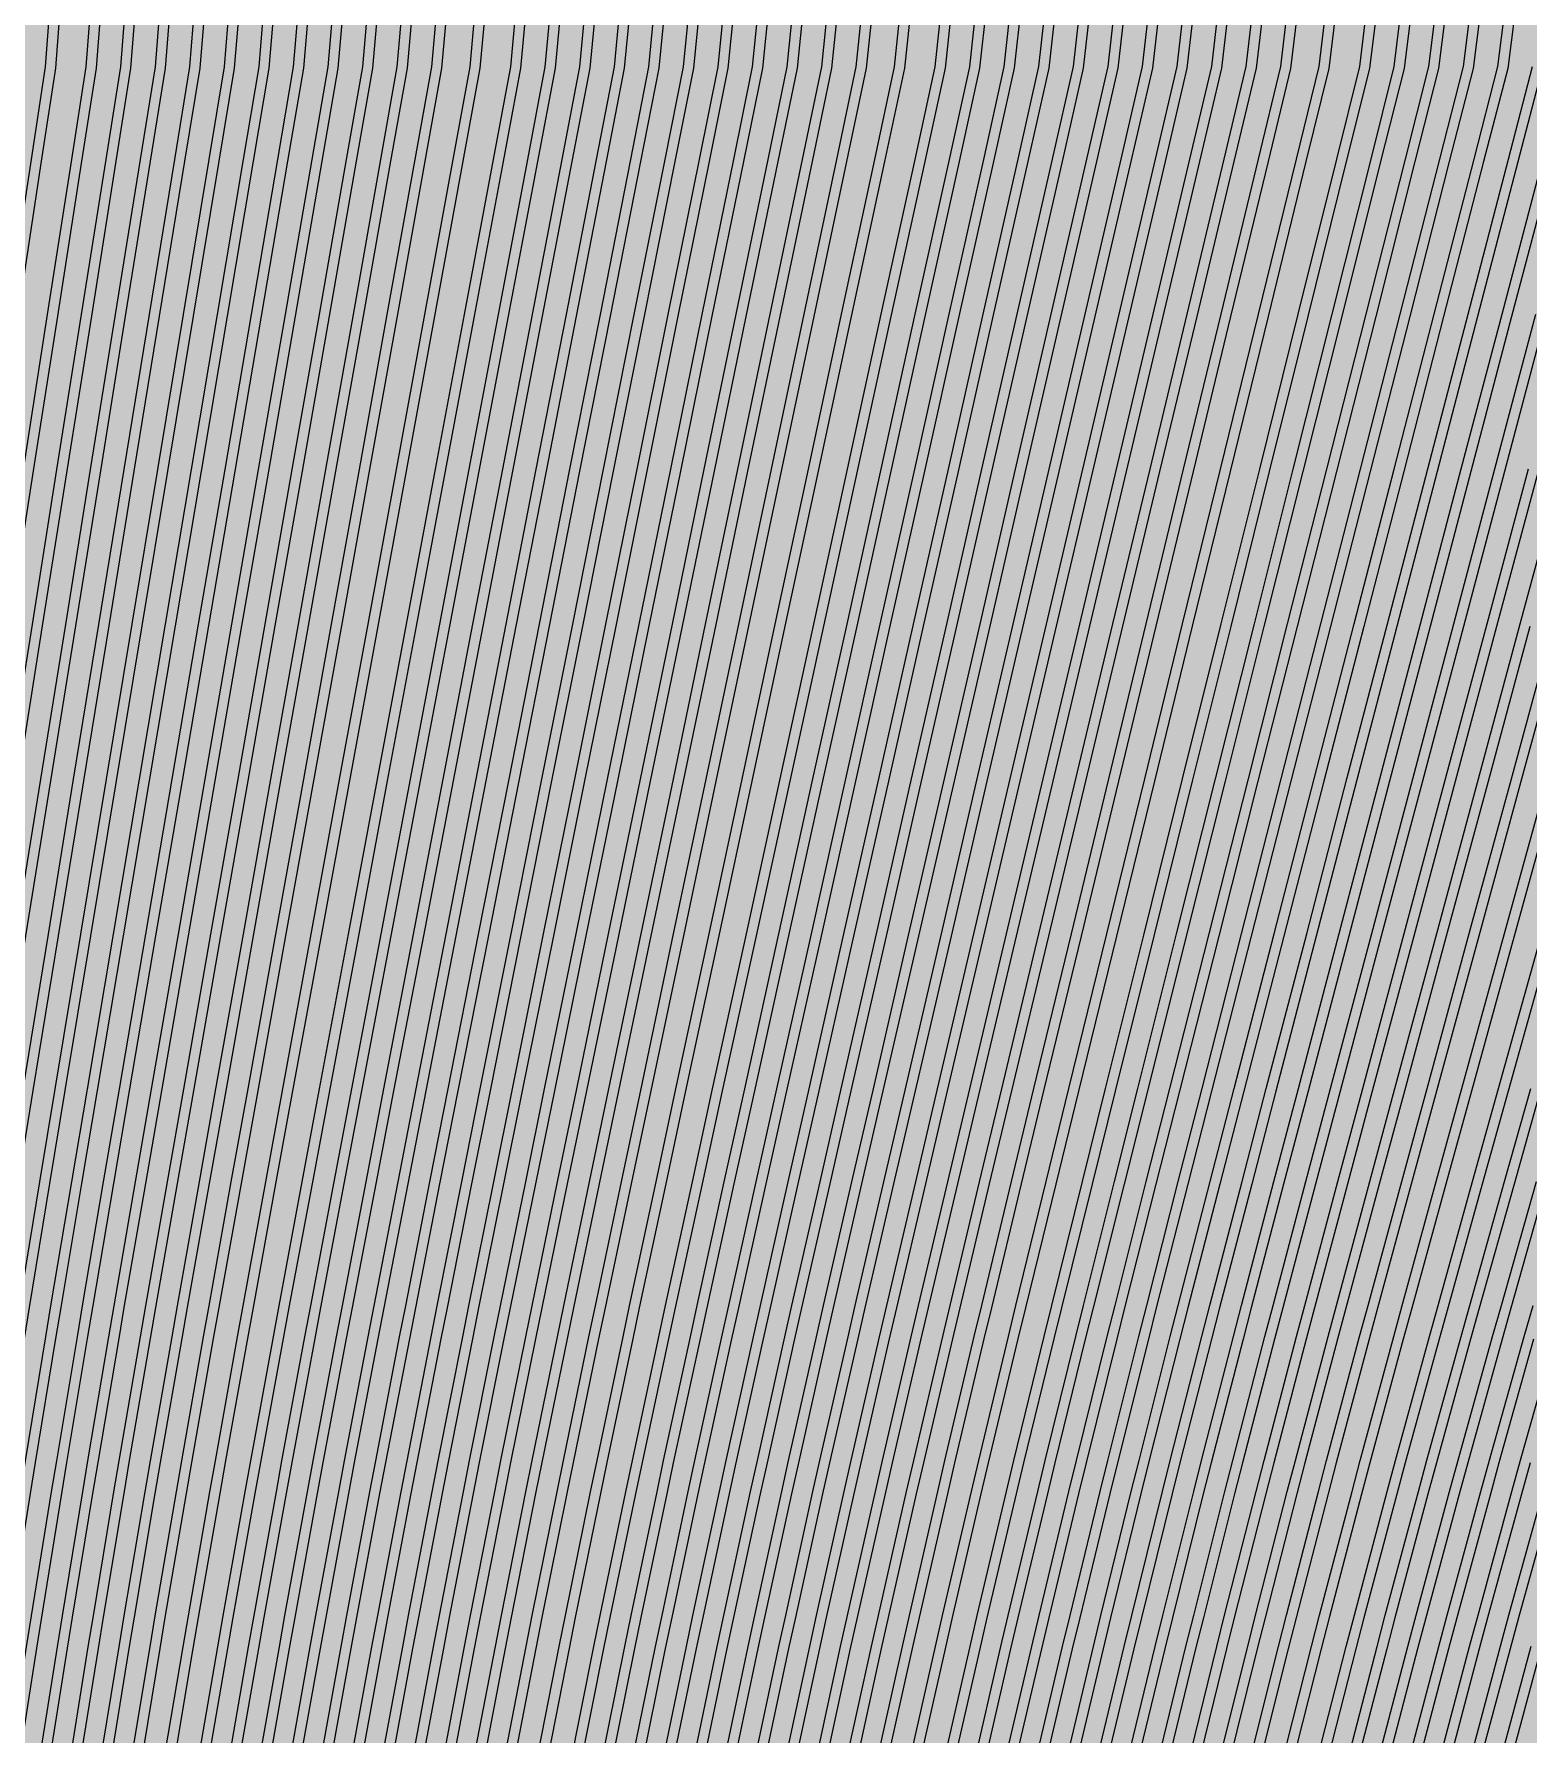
# Model space of a CAD drawing. Header units: metres. Extents: x -7220 to 10980, y -29667 to 1833.
# Drawn here: x 2301 to 2602.4, y -16540.7 to -16197.9 of the extents above; entities that cross this region are included whole.
import ezdxf

# ---------------------------------------------------------------- set-up
doc = ezdxf.new("R2010")
doc.units = ezdxf.units.M
doc.layers.add('Metal1', color=4, linetype='CONTINUOUS')
doc.layers.add('Polyimide', color=7, linetype='CONTINUOUS')

msp = doc.modelspace()

# ---------------------------------------------------------------- hatches: boundary and pattern name
at = {"layer": 'Polyimide'}
msp.add_hatch(color=7, dxfattribs=at).paths.add_polyline_path([(4099.45, -13861.55), (4142.64, -14152.77), (4214.18, -14438.35), (4313.36, -14715.55), (4439.24, -14981.69), (4590.59, -15234.21), (4765.97, -15470.68), (4963.68, -15688.82), (5181.82, -15886.53), (5418.29, -16061.91), (5670.81, -16213.26), (5936.95, -16339.14), (6214.15, -16438.32), (6499.73, -16509.85), (6790.95, -16553.05), (7085, -16567.5), (9980.38, -16567.5), (10058.79, -16571.35), (10136.45, -16582.87), (10212.6, -16601.95), (10286.52, -16628.4), (10357.49, -16661.96), (10424.83, -16702.32), (10487.89, -16749.09), (10546.06, -16801.81), (10598.78, -16859.98), (10645.55, -16923.04), (10685.91, -16990.38), (10719.48, -17061.35), (10745.93, -17135.27), (10765, -17211.43), (10776.52, -17289.08), (10780.38, -17367.5), (10780.38, -21957.3), (10741.61, -22012.91), (10705.97, -22070.59), (10673.58, -22130.14), (10644.53, -22191.39), (10618.92, -22254.16), (10596.82, -22318.25), (10578.3, -22383.46), (10563.41, -22449.6), (10552.21, -22516.46), (10544.72, -22583.84), (10540.97, -22651.53), (10540.97, -22719.32), (10544.72, -22787.01), (10552.21, -22854.38), (10563.41, -22921.24), (10578.3, -22987.38), (10596.82, -23052.6), (10618.92, -23116.68), (10644.53, -23179.45), (10673.58, -23240.71), (10705.97, -23300.26), (10741.61, -23357.93), (10780.38, -23413.54), (10780.38, -28667.5), (10776.52, -28745.91), (10765, -28823.57), (10745.93, -28899.73), (10719.48, -28973.65), (10685.91, -29044.62), (10645.55, -29111.96), (10598.78, -29175.01), (10546.06, -29233.19), (10487.89, -29285.91), (10424.83, -29332.68), (10357.49, -29373.04), (10286.52, -29406.6), (10212.6, -29433.05), (10136.45, -29452.13), (10058.79, -29463.65), (9980.38, -29467.5), (-6219.63, -29467.5), (-6298.04, -29463.65), (-6375.7, -29452.13), (-6451.85, -29433.05), (-6525.77, -29406.6), (-6596.74, -29373.04), (-6664.08, -29332.68), (-6727.14, -29285.91), (-6785.31, -29233.19), (-6838.03, -29175.01), (-6884.8, -29111.96), (-6925.16, -29044.62), (-6958.73, -28973.65), (-6985.18, -28899.73), (-7004.25, -28823.57), (-7015.77, -28745.91), (-7019.63, -28667.5), (-7019.63, -23426.32), (-6979.36, -23370.07), (-6942.33, -23311.63), (-6908.66, -23251.2), (-6878.45, -23188.96), (-6851.81, -23125.12), (-6828.81, -23059.88), (-6809.53, -22993.44), (-6794.04, -22926.02), (-6782.37, -22857.83), (-6774.57, -22789.09), (-6770.67, -22720.02), (-6770.67, -22650.84), (-6774.57, -22581.77), (-6782.37, -22513.03), (-6794.04, -22444.84), (-6809.53, -22377.42), (-6828.81, -22310.98), (-6851.81, -22245.74), (-6878.45, -22181.89), (-6908.66, -22119.66), (-6942.33, -22059.22), (-6979.36, -22000.79), (-7019.63, -21944.54), (-7019.63, -17367.5), (-7015.77, -17289.08), (-7004.25, -17211.43), (-6985.18, -17135.27), (-6958.73, -17061.35), (-6925.16, -16990.38), (-6884.8, -16923.04), (-6838.03, -16859.98), (-6785.31, -16801.81), (-6727.14, -16749.09), (-6664.08, -16702.32), (-6596.74, -16661.96), (-6525.77, -16628.4), (-6451.85, -16601.95), (-6375.7, -16582.87), (-6298.04, -16571.35), (-6219.63, -16567.5), (-3314, -16567.5), (-3019.95, -16553.05), (-2728.73, -16509.85), (-2443.15, -16438.32), (-2165.95, -16339.14), (-1899.81, -16213.26), (-1647.29, -16061.91), (-1410.82, -15886.53), (-1192.68, -15688.82), (-994.97, -15470.68), (-819.59, -15234.21), (-668.24, -14981.69), (-542.36, -14715.55), (-443.18, -14438.35), (-371.64, -14152.77), (-328.45, -13861.55), (-314, -13567.5), (-314, -13373.48), (-317.45, -13328.11), (-327.72, -13283.78), (-344.58, -13241.52), (-367.63, -13202.3), (-396.35, -13167.01), (-430.08, -13136.47), (-468.03, -13111.38), (-509.35, -13092.32), (-509.35, -13092.32), (-578.18, -13061.27), (-642.2, -13021.24), (-700.26, -12972.96), (-751.3, -12917.31), (-794.39, -12855.3), (-828.74, -12788.06), (-853.73, -12716.8), (-868.91, -12642.84), (-874, -12567.5), (-868.91, -12492.16), (-853.73, -12418.19), (-828.74, -12346.94), (-794.39, -12279.7), (-751.3, -12217.69), (-700.26, -12162.04), (-642.2, -12113.76), (-578.18, -12073.73), (-509.35, -12042.68), (-509.35, -12042.68), (-468.03, -12023.62), (-430.08, -11998.53), (-396.35, -11967.99), (-367.63, -11932.7), (-344.58, -11893.47), (-327.72, -11851.21), (-317.45, -11806.89), (-314, -11761.52), (-314, -11074.31), (-317.45, -11028.94), (-327.72, -10984.62), (-344.58, -10942.36), (-367.63, -10903.13), (-396.35, -10867.84), (-430.08, -10837.3), (-468.03, -10812.21), (-509.35, -10793.16), (-509.35, -10793.16), (-578.18, -10762.1), (-642.2, -10722.07), (-700.26, -10673.8), (-751.3, -10618.15), (-794.39, -10556.13), (-828.74, -10488.89), (-853.73, -10417.64), (-868.91, -10343.67), (-874, -10268.33), (-868.91, -10192.99), (-853.73, -10119.03), (-828.74, -10047.77), (-794.39, -9980.53), (-751.3, -9918.52), (-700.26, -9862.87), (-642.2, -9814.59), (-578.18, -9774.56), (-509.35, -9743.51), (-509.35, -9743.51), (-468.03, -9724.45), (-430.08, -9699.36), (-396.35, -9668.82), (-367.63, -9633.53), (-344.58, -9594.31), (-327.72, -9552.05), (-317.45, -9507.72), (-314, -9462.35), (-314, -8775.14), (-317.45, -8729.78), (-327.72, -8685.45), (-344.58, -8643.19), (-367.63, -8603.96), (-396.35, -8568.68), (-430.08, -8538.14), (-468.03, -8513.05), (-509.35, -8493.99), (-509.35, -8493.99), (-578.18, -8462.94), (-642.2, -8422.91), (-700.26, -8374.63), (-751.3, -8318.98), (-794.39, -8256.97), (-828.74, -8189.73), (-853.73, -8118.47), (-868.91, -8044.5), (-874, -7969.17), (-868.91, -7893.83), (-853.73, -7819.86), (-828.74, -7748.61), (-794.39, -7681.36), (-751.3, -7619.35), (-700.26, -7563.7), (-642.2, -7515.42), (-578.18, -7475.4), (-509.35, -7444.34), (-509.35, -7444.34), (-468.03, -7425.28), (-430.08, -7400.2), (-396.35, -7369.66), (-367.63, -7334.37), (-344.58, -7295.14), (-327.72, -7252.88), (-317.45, -7208.56), (-314, -7163.19), (-314, -6475.98), (-317.45, -6430.61), (-327.72, -6386.29), (-344.58, -6344.02), (-367.63, -6304.8), (-396.35, -6269.51), (-430.08, -6238.97), (-468.03, -6213.88), (-509.35, -6194.82), (-509.35, -6194.82), (-578.18, -6163.77), (-642.2, -6123.74), (-700.26, -6075.46), (-751.3, -6019.81), (-794.39, -5957.8), (-828.74, -5890.56), (-853.73, -5819.31), (-868.91, -5745.34), (-874, -5670), (-868.91, -5594.66), (-853.73, -5520.69), (-828.74, -5449.44), (-794.39, -5382.2), (-751.3, -5320.19), (-700.26, -5264.54), (-642.2, -5216.26), (-578.18, -5176.23), (-509.35, -5145.18), (-509.35, -5145.18), (-468.03, -5126.12), (-430.08, -5101.03), (-396.35, -5070.49), (-367.63, -5035.2), (-344.58, -4995.98), (-327.72, -4953.71), (-317.45, -4909.39), (-314, -4864.02), (-314, 380), (-314, 1532.5), (-269, 1532.5), (-268.78, 1525.63), (-268.1, 1518.79), (-266.98, 1512.02), (-265.42, 1505.32), (-263.43, 1498.75), (-261.01, 1492.32), (-258.17, 1486.06), (-254.93, 1480), (-251.3, 1474.17), (-247.3, 1468.58), (-242.94, 1463.27), (-238.25, 1458.25), (-233.23, 1453.56), (-227.92, 1449.2), (-222.33, 1445.2), (-216.5, 1441.57), (-210.44, 1438.33), (-204.18, 1435.49), (-197.75, 1433.07), (-191.18, 1431.08), (-184.48, 1429.52), (-177.71, 1428.4), (-170.87, 1427.72), (-164, 1427.5), (-157.13, 1427.72), (-150.29, 1428.4), (-143.52, 1429.52), (-136.82, 1431.08), (-130.25, 1433.07), (-123.82, 1435.49), (-117.56, 1438.33), (-111.5, 1441.57), (-105.67, 1445.2), (-100.08, 1449.2), (-94.77, 1453.56), (-89.75, 1458.25), (-85.06, 1463.27), (-80.7, 1468.58), (-76.7, 1474.17), (-73.07, 1480), (-69.83, 1486.06), (-66.99, 1492.32), (-64.57, 1498.75), (-62.58, 1505.32), (-61.02, 1512.02), (-59.9, 1518.79), (-59.22, 1525.63), (-59, 1532.5), (1786, 1532.5), (3835, 1532.5), (3835.21, 1539.04), (3835.86, 1545.55), (3836.92, 1552.01), (3838.41, 1558.38), (3840.31, 1564.64), (3842.61, 1570.77), (3845.31, 1576.73), (3848.4, 1582.5), (3851.85, 1588.06), (3855.66, 1593.38), (3859.82, 1598.43), (3864.29, 1603.21), (3869.07, 1607.68), (3874.12, 1611.84), (3879.44, 1615.65), (3885, 1619.1), (3890.77, 1622.19), (3896.73, 1624.89), (3902.86, 1627.19), (3909.12, 1629.09), (3915.49, 1630.58), (3921.95, 1631.64), (3928.46, 1632.29), (3935, 1632.5), (3941.54, 1632.29), (3948.05, 1631.64), (3954.51, 1630.58), (3960.88, 1629.09), (3967.14, 1627.19), (3973.27, 1624.89), (3979.23, 1622.19), (3985, 1619.1), (3990.56, 1615.65), (3995.88, 1611.84), (4000.93, 1607.68), (4005.71, 1603.21), (4010.18, 1598.43), (4014.34, 1593.38), (4018.15, 1588.06), (4021.6, 1582.5), (4024.69, 1576.73), (4027.39, 1570.77), (4029.69, 1564.64), (4031.59, 1558.38), (4033.08, 1552.01), (4034.14, 1545.55), (4034.79, 1539.04), (4035, 1532.5), (4085, 1532.5), (4085, 380), (4085, 330), (4085, -4864.02), (4088.45, -4909.39), (4098.72, -4953.71), (4115.58, -4995.98), (4138.63, -5035.2), (4167.35, -5070.49), (4201.08, -5101.03), (4239.03, -5126.12), (4280.35, -5145.18), (4280.35, -5145.18), (4349.18, -5176.23), (4413.2, -5216.26), (4471.26, -5264.54), (4522.3, -5320.19), (4565.39, -5382.2), (4599.74, -5449.44), (4624.73, -5520.69), (4639.91, -5594.66), (4645, -5670), (4639.91, -5745.34), (4624.73, -5819.31), (4599.74, -5890.56), (4565.39, -5957.8), (4522.3, -6019.81), (4471.26, -6075.46), (4413.2, -6123.74), (4349.18, -6163.77), (4280.35, -6194.82), (4239.03, -6213.88), (4201.08, -6238.97), (4167.35, -6269.51), (4138.63, -6304.8), (4115.58, -6344.02), (4098.72, -6386.29), (4088.45, -6430.61), (4085, -6475.98), (4085, -13567.5), (4099.45, -13861.55)])

# ---------------------------------------------------------------- linework, layer by layer
at = {"layer": 'Metal1'}
for points in [[(2251.73, -16548.13), (2255.23, -16523.14), (2256.12, -16516.89), (2259.73, -16491.9), (2260.65, -16485.64), (2264.37, -16460.65), (2265.32, -16454.4), (2269.11, -16429.41), (2271.96, -16410.66), (2276.72, -16379.42), (2281.48, -16348.18), (2286.23, -16316.94), (2290.99, -16285.7), (2295.75, -16254.45), (2300.5, -16223.21), (2303.35, -16204.51), (2305.23, -16179.44), (2304.5, -15692.12)], [(2308, -15692.12), (2307.27, -16179.52), (2305.34, -16204.73), (2302.48, -16223.51), (2297.73, -16254.76), (2292.97, -16286), (2288.21, -16317.24), (2283.46, -16348.48), (2278.7, -16379.72), (2273.94, -16410.96), (2271.09, -16429.71), (2267.3, -16454.7), (2266.35, -16460.95), (2262.63, -16485.93), (2261.71, -16492.19), (2258.1, -16517.17), (2257.21, -16523.42), (2253.71, -16548.41)], [(2258.63, -16548.13), (2262.21, -16523.14), (2263.12, -16516.88), (2266.83, -16491.9), (2267.77, -16485.64), (2271.59, -16460.65), (2272.56, -16454.39), (2276.45, -16429.4), (2279.37, -16410.66), (2284.25, -16379.41), (2289.13, -16348.17), (2294, -16316.93), (2298.88, -16285.69), (2303.76, -16254.45), (2308.63, -16223.21), (2311.56, -16204.5), (2313.48, -16179.44), (2312.75, -15692.12)], [(2316.25, -15692.12), (2315.52, -16179.51), (2313.54, -16204.74), (2310.61, -16223.52), (2305.73, -16254.76), (2300.86, -16286), (2295.98, -16317.24), (2291.1, -16348.48), (2286.23, -16379.72), (2281.35, -16410.96), (2278.42, -16429.71), (2274.53, -16454.7), (2273.56, -16460.96), (2269.75, -16485.94), (2268.8, -16492.19), (2265.1, -16517.17), (2264.19, -16523.43), (2260.61, -16548.41)], [(2264.79, -16548.13), (2268.43, -16523.14), (2269.36, -16516.88), (2273.12, -16491.89), (2274.07, -16485.64), (2277.95, -16460.65), (2278.94, -16454.39), (2282.88, -16429.4), (2285.85, -16410.65), (2290.81, -16379.41), (2295.76, -16348.17), (2300.71, -16316.93), (2305.66, -16285.69), (2310.61, -16254.45), (2315.56, -16223.21), (2318.53, -16204.5), (2320.48, -16179.43), (2319.75, -15692.12)], [(2323.25, -15692.12), (2322.52, -16179.51), (2320.51, -16204.74), (2317.54, -16223.52), (2312.59, -16254.76), (2307.63, -16286), (2302.68, -16317.24), (2297.73, -16348.48), (2292.78, -16379.72), (2287.83, -16410.97), (2284.86, -16429.71), (2280.91, -16454.7), (2279.93, -16460.96), (2276.05, -16485.94), (2275.09, -16492.19), (2271.34, -16517.18), (2270.41, -16523.43), (2266.77, -16548.41)], [(2270.96, -16548.12), (2274.65, -16523.14), (2275.59, -16516.88), (2279.41, -16491.89), (2280.38, -16485.63), (2284.31, -16460.65), (2285.31, -16454.39), (2289.32, -16429.4), (2292.34, -16410.65), (2297.36, -16379.41), (2302.39, -16348.17), (2307.41, -16316.93), (2312.44, -16285.69), (2317.46, -16254.45), (2322.49, -16223.2), (2325.5, -16204.5), (2327.48, -16179.43), (2326.75, -15692.12)], [(2330.25, -15692.12), (2329.52, -16179.51), (2327.48, -16204.74), (2324.46, -16223.52), (2319.44, -16254.76), (2314.41, -16286), (2309.39, -16317.25), (2304.36, -16348.49), (2299.34, -16379.73), (2294.31, -16410.97), (2291.3, -16429.71), (2287.29, -16454.7), (2286.29, -16460.96), (2282.35, -16485.94), (2281.38, -16492.2), (2277.57, -16517.18), (2276.63, -16523.43), (2272.94, -16548.41)], [(2277.13, -16548.12), (2280.87, -16523.14), (2281.83, -16516.88), (2285.7, -16491.89), (2286.68, -16485.63), (2290.68, -16460.65), (2291.69, -16454.39), (2295.76, -16429.4), (2298.82, -16410.65), (2303.92, -16379.41), (2309.02, -16348.17), (2314.12, -16316.93), (2319.21, -16285.68), (2324.31, -16254.44), (2329.41, -16223.2), (2332.47, -16204.5), (2334.48, -16179.42), (2333.75, -15692.12)], [(2337.25, -15692.12), (2336.52, -16179.5), (2334.45, -16204.74), (2331.39, -16223.52), (2326.29, -16254.77), (2321.19, -16286.01), (2316.09, -16317.25), (2310.99, -16348.49), (2305.89, -16379.73), (2300.79, -16410.97), (2297.73, -16429.72), (2293.67, -16454.71), (2292.65, -16460.96), (2288.66, -16485.94), (2287.67, -16492.2), (2283.8, -16517.18), (2282.85, -16523.44), (2279.11, -16548.42)], [(2283.29, -16548.12), (2287.09, -16523.13), (2288.06, -16516.87), (2291.99, -16491.89), (2292.99, -16485.63), (2297.04, -16460.64), (2298.07, -16454.38), (2302.19, -16429.39), (2305.3, -16410.65), (2310.47, -16379.4), (2315.65, -16348.16), (2320.82, -16316.92), (2325.99, -16285.68), (2331.17, -16254.44), (2336.34, -16223.2), (2339.44, -16204.5), (2341.48, -16179.41), (2340.75, -15692.12)], [(2344.25, -15692.12), (2343.52, -16179.5), (2341.42, -16204.74), (2338.31, -16223.53), (2333.14, -16254.77), (2327.97, -16286.01), (2322.79, -16317.25), (2317.62, -16348.49), (2312.45, -16379.73), (2307.27, -16410.97), (2304.17, -16429.72), (2300.04, -16454.71), (2299.01, -16460.97), (2294.96, -16485.95), (2293.96, -16492.2), (2290.04, -16517.18), (2289.07, -16523.44), (2285.27, -16548.42)], [(2289.46, -16548.12), (2293.32, -16523.13), (2294.3, -16516.87), (2298.28, -16491.89), (2299.29, -16485.63), (2303.4, -16460.64), (2304.45, -16454.38), (2308.63, -16429.39), (2311.78, -16410.64), (2317.03, -16379.4), (2322.28, -16348.16), (2327.52, -16316.92), (2332.77, -16285.68), (2338.02, -16254.44), (2343.27, -16223.2), (2346.41, -16204.49), (2348.48, -16179.41), (2347.75, -15692.12)], [(2351.25, -15692.12), (2350.52, -16179.49), (2348.39, -16204.74), (2345.24, -16223.53), (2339.99, -16254.77), (2334.74, -16286.01), (2329.5, -16317.25), (2324.25, -16348.49), (2319, -16379.73), (2313.75, -16410.97), (2310.6, -16429.72), (2306.42, -16454.71), (2305.38, -16460.97), (2301.27, -16485.95), (2300.26, -16492.2), (2296.27, -16517.18), (2295.29, -16523.44), (2291.44, -16548.42)], [(2295.63, -16548.12), (2299.54, -16523.13), (2300.53, -16516.87), (2304.57, -16491.89), (2305.6, -16485.62), (2309.77, -16460.64), (2310.83, -16454.38), (2315.07, -16429.39), (2318.26, -16410.64), (2323.58, -16379.4), (2328.91, -16348.16), (2334.23, -16316.92), (2339.55, -16285.68), (2344.87, -16254.44), (2350.19, -16223.2), (2353.38, -16204.49), (2355.48, -16179.4), (2354.75, -15692.12)], [(2358.25, -15692.12), (2357.52, -16179.49), (2355.36, -16204.75), (2352.16, -16223.53), (2346.84, -16254.77), (2341.52, -16286.01), (2336.2, -16317.25), (2330.88, -16348.5), (2325.56, -16379.74), (2320.23, -16410.98), (2317.04, -16429.72), (2312.8, -16454.71), (2311.74, -16460.97), (2307.57, -16485.95), (2306.55, -16492.21), (2302.51, -16517.19), (2301.51, -16523.44), (2297.6, -16548.42)], [(2301.79, -16548.11), (2305.76, -16523.13), (2306.77, -16516.87), (2310.86, -16491.88), (2311.91, -16485.62), (2316.13, -16460.64), (2317.2, -16454.38), (2321.51, -16429.39), (2324.74, -16410.64), (2330.14, -16379.4), (2335.54, -16348.16), (2340.93, -16316.92), (2346.33, -16285.68), (2351.72, -16254.43), (2357.12, -16223.19), (2360.35, -16204.49), (2362.48, -16179.4), (2361.75, -15692.12)], [(2365.25, -15692.12), (2364.52, -16179.49), (2362.33, -16204.75), (2359.09, -16223.53), (2353.69, -16254.77), (2348.3, -16286.02), (2342.9, -16317.26), (2337.51, -16348.5), (2332.11, -16379.74), (2326.71, -16410.98), (2323.48, -16429.73), (2319.17, -16454.72), (2318.1, -16460.97), (2313.88, -16485.95), (2312.84, -16492.21), (2308.74, -16517.19), (2307.73, -16523.44), (2303.77, -16548.42)], [(2307.96, -16548.11), (2311.98, -16523.13), (2313, -16516.87), (2317.15, -16491.88), (2318.21, -16485.62), (2322.49, -16460.64), (2323.58, -16454.37), (2327.94, -16429.38), (2331.23, -16410.64), (2336.7, -16379.4), (2342.17, -16348.15), (2347.64, -16316.91), (2353.11, -16285.67), (2358.58, -16254.43), (2364.05, -16223.19), (2367.32, -16204.49), (2369.48, -16179.39), (2368.75, -15692.12)], [(2372.25, -15692.12), (2371.52, -16179.48), (2369.3, -16204.75), (2366.02, -16223.54), (2360.55, -16254.78), (2355.08, -16286.02), (2349.61, -16317.26), (2344.14, -16348.5), (2338.67, -16379.74), (2333.2, -16410.98), (2329.91, -16429.73), (2325.55, -16454.72), (2324.46, -16460.98), (2320.18, -16485.96), (2319.13, -16492.21), (2314.97, -16517.19), (2313.95, -16523.45), (2309.93, -16548.43)], [(2314.13, -16548.11), (2318.2, -16523.13), (2319.24, -16516.86), (2323.44, -16491.88), (2324.52, -16485.62), (2328.86, -16460.63), (2329.96, -16454.37), (2334.38, -16429.38), (2337.71, -16410.63), (2343.25, -16379.39), (2348.8, -16348.15), (2354.34, -16316.91), (2359.88, -16285.67), (2365.43, -16254.43), (2370.97, -16223.19), (2374.29, -16204.49), (2376.48, -16179.39), (2375.75, -15692.12)], [(2379.25, -15692.12), (2378.52, -16179.48), (2376.27, -16204.75), (2372.94, -16223.54), (2367.4, -16254.78), (2361.85, -16286.02), (2356.31, -16317.26), (2350.76, -16348.5), (2345.22, -16379.74), (2339.68, -16410.98), (2336.35, -16429.73), (2331.93, -16454.72), (2330.83, -16460.98), (2326.49, -16485.96), (2325.42, -16492.21), (2321.21, -16517.19), (2320.17, -16523.45), (2316.1, -16548.43)], [(2320.29, -16548.11), (2324.42, -16523.12), (2325.47, -16516.86), (2329.74, -16491.88), (2330.82, -16485.62), (2335.22, -16460.63), (2336.34, -16454.37), (2340.82, -16429.38), (2344.19, -16410.63), (2349.81, -16379.39), (2355.43, -16348.15), (2361.04, -16316.91), (2366.66, -16285.67), (2372.28, -16254.43), (2377.9, -16223.19), (2381.26, -16204.49), (2383.48, -16179.38), (2382.75, -15692.12)], [(2386.25, -15692.12), (2385.52, -16179.47), (2383.24, -16204.75), (2379.87, -16223.54), (2374.25, -16254.78), (2368.63, -16286.02), (2363.01, -16317.26), (2357.39, -16348.5), (2351.78, -16379.75), (2346.16, -16410.99), (2342.79, -16429.73), (2338.31, -16454.72), (2337.19, -16460.98), (2332.79, -16485.96), (2331.71, -16492.22), (2327.44, -16517.2), (2326.39, -16523.45), (2322.27, -16548.43)], [(2326.9, -16548.1), (2331.1, -16523.12), (2332.17, -16516.86), (2336.51, -16491.87), (2337.62, -16485.61), (2342.09, -16460.63), (2343.23, -16454.37), (2347.79, -16429.38), (2351.23, -16410.63), (2356.95, -16379.39), (2362.67, -16348.15), (2368.39, -16316.91), (2374.11, -16285.67), (2379.83, -16254.42), (2385.55, -16223.18), (2388.97, -16204.48), (2391.23, -16179.37), (2390.5, -15692.12)], [(2394, -15692.12), (2393.27, -16179.46), (2390.95, -16204.75), (2387.51, -16223.54), (2381.79, -16254.78), (2376.07, -16286.03), (2370.35, -16317.27), (2364.63, -16348.51), (2358.91, -16379.75), (2353.19, -16410.99), (2349.76, -16429.74), (2345.2, -16454.73), (2344.06, -16460.98), (2339.59, -16485.96), (2338.48, -16492.22), (2334.14, -16517.2), (2333.07, -16523.46), (2328.87, -16548.43)], [(2333.79, -16548.1), (2338.08, -16523.12), (2339.18, -16516.86), (2343.61, -16491.87), (2344.74, -16485.61), (2349.31, -16460.63), (2350.47, -16454.36), (2355.13, -16429.37), (2358.63, -16410.63), (2364.47, -16379.38), (2370.31, -16348.14), (2376.16, -16316.9), (2382, -16285.66), (2387.84, -16254.42), (2393.68, -16223.18), (2397.17, -16204.48), (2399.48, -16179.36), (2398.75, -15692.12)], [(2402.25, -15692.12), (2401.52, -16179.46), (2399.16, -16204.76), (2395.64, -16223.55), (2389.8, -16254.79), (2383.96, -16286.03), (2378.12, -16317.27), (2372.28, -16348.51), (2366.44, -16379.75), (2360.6, -16410.99), (2357.1, -16429.74), (2352.44, -16454.73), (2351.28, -16460.99), (2346.7, -16485.97), (2345.58, -16492.22), (2341.15, -16517.2), (2340.05, -16523.46), (2335.76, -16548.44)], [(2339.96, -16548.1), (2344.3, -16523.12), (2345.41, -16516.85), (2349.9, -16491.87), (2351.04, -16485.61), (2355.67, -16460.62), (2356.85, -16454.36), (2361.57, -16429.37), (2365.12, -16410.62), (2371.03, -16379.38), (2376.94, -16348.14), (2382.86, -16316.9), (2388.77, -16285.66), (2394.69, -16254.42), (2400.6, -16223.18), (2404.14, -16204.48), (2406.48, -16179.36), (2405.75, -15692.12)], [(2409.25, -15692.12), (2408.52, -16179.45), (2406.13, -16204.76), (2402.57, -16223.55), (2396.65, -16254.79), (2390.74, -16286.03), (2384.82, -16317.27), (2378.91, -16348.51), (2373, -16379.75), (2367.08, -16411), (2363.53, -16429.74), (2358.82, -16454.73), (2357.64, -16460.99), (2353.01, -16485.97), (2351.87, -16492.23), (2347.38, -16517.2), (2346.27, -16523.46), (2341.93, -16548.44)], [(2346.12, -16548.1), (2350.52, -16523.11), (2351.64, -16516.85), (2356.19, -16491.87), (2357.35, -16485.6), (2362.04, -16460.62), (2363.23, -16454.36), (2368, -16429.37), (2371.6, -16410.62), (2377.59, -16379.38), (2383.57, -16348.14), (2389.56, -16316.9), (2395.55, -16285.66), (2401.54, -16254.42), (2407.53, -16223.18), (2411.11, -16204.48), (2413.48, -16179.35), (2412.75, -15692.12)], [(2416.25, -15692.12), (2415.52, -16179.45), (2413.1, -16204.76), (2409.49, -16223.55), (2403.5, -16254.79), (2397.52, -16286.03), (2391.53, -16317.27), (2385.54, -16348.52), (2379.55, -16379.76), (2373.56, -16411), (2369.97, -16429.74), (2365.19, -16454.73), (2364, -16460.99), (2359.31, -16485.97), (2358.16, -16492.23), (2353.61, -16517.21), (2352.49, -16523.46), (2348.09, -16548.44)], [(2352.29, -16548.1), (2356.74, -16523.11), (2357.88, -16516.85), (2362.48, -16491.87), (2363.65, -16485.6), (2368.4, -16460.62), (2369.61, -16454.36), (2374.44, -16429.37), (2378.08, -16410.62), (2384.14, -16379.38), (2390.2, -16348.14), (2396.27, -16316.9), (2402.33, -16285.66), (2408.39, -16254.41), (2414.46, -16223.17), (2418.08, -16204.48), (2420.48, -16179.34), (2419.75, -15692.12)], [(2423.25, -15692.12), (2422.52, -16179.44), (2420.07, -16204.76), (2416.42, -16223.55), (2410.36, -16254.8), (2404.29, -16286.04), (2398.23, -16317.28), (2392.17, -16348.52), (2386.11, -16379.76), (2380.04, -16411), (2376.4, -16429.75), (2371.57, -16454.74), (2370.36, -16461), (2365.62, -16485.97), (2364.45, -16492.23), (2359.85, -16517.21), (2358.71, -16523.47), (2354.26, -16548.44)], [(2358.46, -16548.09), (2362.97, -16523.11), (2364.11, -16516.85), (2368.77, -16491.86), (2369.96, -16485.6), (2374.76, -16460.62), (2375.99, -16454.35), (2380.88, -16429.36), (2384.56, -16410.62), (2390.7, -16379.38), (2396.83, -16348.13), (2402.97, -16316.89), (2409.11, -16285.65), (2415.25, -16254.41), (2421.38, -16223.17), (2425.05, -16204.47), (2427.48, -16179.34), (2426.75, -15692.12)], [(2430.25, -15692.12), (2429.52, -16179.44), (2427.04, -16204.76), (2423.34, -16223.56), (2417.21, -16254.8), (2411.07, -16286.04), (2404.93, -16317.28), (2398.8, -16348.52), (2392.66, -16379.76), (2386.52, -16411), (2382.84, -16429.75), (2377.95, -16454.74), (2376.73, -16461), (2371.92, -16485.97), (2370.74, -16492.23), (2366.08, -16517.21), (2364.93, -16523.47), (2360.43, -16548.45)], [(2364.62, -16548.09), (2369.19, -16523.11), (2370.35, -16516.84), (2375.06, -16491.86), (2376.26, -16485.6), (2381.13, -16460.62), (2382.36, -16454.35), (2387.32, -16429.36), (2391.04, -16410.61), (2397.25, -16379.37), (2403.46, -16348.13), (2409.68, -16316.89), (2415.89, -16285.65), (2422.1, -16254.41), (2428.31, -16223.17), (2432.03, -16204.47), (2434.48, -16179.33), (2433.75, -15692.12)], [(2437.25, -15692.12), (2436.52, -16179.43), (2434.01, -16204.77), (2430.27, -16223.56), (2424.06, -16254.8), (2417.85, -16286.04), (2411.64, -16317.28), (2405.43, -16348.52), (2399.22, -16379.76), (2393, -16411), (2389.28, -16429.75), (2384.33, -16454.74), (2383.09, -16461), (2378.23, -16485.98), (2377.03, -16492.24), (2372.32, -16517.21), (2371.15, -16523.47), (2366.59, -16548.45)], [(2370.79, -16548.09), (2375.41, -16523.11), (2376.58, -16516.84), (2381.35, -16491.86), (2382.57, -16485.6), (2387.49, -16460.61), (2388.74, -16454.35), (2393.75, -16429.36), (2397.52, -16410.61), (2403.81, -16379.37), (2410.09, -16348.13), (2416.38, -16316.89), (2422.66, -16285.65), (2428.95, -16254.41), (2435.23, -16223.17), (2439, -16204.47), (2441.48, -16179.33), (2440.75, -15692.12)], [(2444.25, -15692.12), (2443.52, -16179.43), (2440.98, -16204.77), (2437.2, -16223.56), (2430.91, -16254.8), (2424.63, -16286.04), (2418.34, -16317.28), (2412.06, -16348.52), (2405.77, -16379.77), (2399.49, -16411.01), (2395.71, -16429.75), (2390.7, -16454.74), (2389.45, -16461), (2384.53, -16485.98), (2383.32, -16492.24), (2378.55, -16517.21), (2377.37, -16523.47), (2372.76, -16548.45)], [(2376.96, -16548.09), (2381.63, -16523.11), (2382.82, -16516.84), (2387.64, -16491.86), (2388.87, -16485.59), (2393.85, -16460.61), (2395.12, -16454.35), (2400.19, -16429.36), (2404.01, -16410.61), (2410.37, -16379.37), (2416.72, -16348.13), (2423.08, -16316.89), (2429.44, -16285.65), (2435.8, -16254.41), (2442.16, -16223.16), (2445.97, -16204.47), (2448.48, -16179.32), (2447.75, -15692.12)], [(2451.25, -15692.12), (2450.52, -16179.42), (2447.95, -16204.77), (2444.12, -16223.56), (2437.76, -16254.8), (2431.4, -16286.05), (2425.04, -16317.29), (2418.68, -16348.53), (2412.32, -16379.77), (2405.97, -16411.01), (2402.15, -16429.76), (2397.08, -16454.75), (2395.81, -16461.01), (2390.84, -16485.98), (2389.61, -16492.24), (2384.78, -16517.22), (2383.59, -16523.48), (2378.92, -16548.45)], [(2383.12, -16548.08), (2387.85, -16523.1), (2389.05, -16516.84), (2393.94, -16491.86), (2395.18, -16485.59), (2400.22, -16460.61), (2401.5, -16454.35), (2406.63, -16429.36), (2410.49, -16410.61), (2416.92, -16379.37), (2423.35, -16348.13), (2429.79, -16316.88), (2436.22, -16285.64), (2442.65, -16254.4), (2449.09, -16223.16), (2452.94, -16204.47), (2455.48, -16179.31), (2454.75, -15692.12)], [(2458.25, -15692.12), (2457.52, -16179.42), (2454.92, -16204.77), (2451.05, -16223.57), (2444.61, -16254.81), (2438.18, -16286.05), (2431.75, -16317.29), (2425.31, -16348.53), (2418.88, -16379.77), (2412.45, -16411.01), (2408.59, -16429.76), (2403.46, -16454.75), (2402.18, -16461.01), (2397.14, -16485.98), (2395.9, -16492.24), (2391.02, -16517.22), (2389.81, -16523.48), (2385.09, -16548.45)], [(2389.29, -16548.08), (2394.07, -16523.1), (2395.29, -16516.84), (2400.23, -16491.86), (2401.49, -16485.59), (2406.58, -16460.61), (2407.88, -16454.34), (2413.06, -16429.35), (2416.97, -16410.61), (2423.48, -16379.36), (2429.98, -16348.12), (2436.49, -16316.88), (2443, -16285.64), (2449.51, -16254.4), (2456.01, -16223.16), (2459.91, -16204.47), (2462.48, -16179.31), (2461.75, -15692.12)], [(2465.25, -15692.12), (2464.52, -16179.41), (2461.89, -16204.77), (2457.97, -16223.57), (2451.46, -16254.81), (2444.96, -16286.05), (2438.45, -16317.29), (2431.94, -16348.53), (2425.43, -16379.77), (2418.93, -16411.01), (2415.02, -16429.76), (2409.83, -16454.75), (2408.54, -16461.01), (2403.45, -16485.99), (2402.19, -16492.25), (2397.25, -16517.22), (2396.03, -16523.48), (2391.25, -16548.46)], [(2395.46, -16548.08), (2400.29, -16523.1), (2401.52, -16516.83), (2406.52, -16491.85), (2407.79, -16485.59), (2412.94, -16460.61), (2414.25, -16454.34), (2419.5, -16429.35), (2423.45, -16410.6), (2430.03, -16379.36), (2436.61, -16348.12), (2443.2, -16316.88), (2449.78, -16285.64), (2456.36, -16254.4), (2462.94, -16223.16), (2466.88, -16204.46), (2469.48, -16179.3), (2468.75, -15692.12)], [(2472.25, -15692.12), (2471.52, -16179.41), (2468.86, -16204.77), (2464.9, -16223.57), (2458.32, -16254.81), (2451.73, -16286.05), (2445.15, -16317.29), (2438.57, -16348.53), (2431.99, -16379.77), (2425.41, -16411.02), (2421.46, -16429.76), (2416.21, -16454.75), (2414.9, -16461.01), (2409.75, -16485.99), (2408.48, -16492.25), (2403.48, -16517.22), (2402.25, -16523.48), (2397.42, -16548.46)], [(2402.06, -16548.08), (2406.97, -16523.1), (2408.22, -16516.83), (2413.29, -16491.85), (2414.59, -16485.58), (2419.82, -16460.6), (2421.15, -16454.34), (2426.48, -16429.35), (2430.49, -16410.6), (2437.17, -16379.36), (2443.86, -16348.12), (2450.54, -16316.88), (2457.22, -16285.64), (2463.91, -16254.4), (2470.59, -16223.15), (2474.59, -16204.46), (2477.23, -16179.29), (2476.5, -15692.12)], [(2480, -15692.12), (2479.27, -16179.4), (2476.57, -16204.78), (2472.54, -16223.57), (2465.86, -16254.81), (2459.18, -16286.05), (2452.49, -16317.3), (2445.81, -16348.54), (2439.13, -16379.78), (2432.44, -16411.02), (2428.43, -16429.77), (2423.11, -16454.75), (2421.77, -16461.02), (2416.54, -16485.99), (2415.25, -16492.25), (2410.18, -16517.23), (2408.93, -16523.49), (2404.02, -16548.46)], [(2408.96, -16548.07), (2413.95, -16523.09), (2415.23, -16516.83), (2420.39, -16491.85), (2421.71, -16485.58), (2427.03, -16460.6), (2428.39, -16454.33), (2433.81, -16429.35), (2437.9, -16410.6), (2444.7, -16379.36), (2451.5, -16348.11), (2458.31, -16316.87), (2465.11, -16285.63), (2471.92, -16254.39), (2478.72, -16223.15), (2482.79, -16204.46), (2485.48, -16179.28), (2484.75, -15692.12)], [(2488.25, -15692.12), (2487.52, -16179.39), (2484.77, -16204.78), (2480.67, -16223.58), (2473.87, -16254.82), (2467.07, -16286.06), (2460.26, -16317.3), (2453.46, -16348.54), (2446.65, -16379.78), (2439.85, -16411.02), (2435.77, -16429.77), (2430.34, -16454.76), (2428.99, -16461.02), (2423.66, -16485.99), (2422.35, -16492.26), (2417.19, -16517.23), (2415.91, -16523.49), (2410.92, -16548.46)], [(2415.12, -16548.07), (2420.17, -16523.09), (2421.46, -16516.83), (2426.68, -16491.85), (2428.01, -16485.58), (2433.4, -16460.6), (2434.77, -16454.33), (2440.25, -16429.34), (2444.38, -16410.59), (2451.26, -16379.35), (2458.13, -16348.11), (2465.01, -16316.87), (2471.89, -16285.63), (2478.77, -16254.39), (2485.65, -16223.15), (2489.76, -16204.46), (2492.48, -16179.27), (2491.75, -15692.12)], [(2495.25, -15692.12), (2494.52, -16179.38), (2491.74, -16204.78), (2487.6, -16223.58), (2480.72, -16254.82), (2473.84, -16286.06), (2466.97, -16317.3), (2460.09, -16348.54), (2453.21, -16379.78), (2446.33, -16411.02), (2442.2, -16429.77), (2436.72, -16454.76), (2435.35, -16461.02), (2429.97, -16486), (2428.64, -16492.26), (2423.42, -16517.23), (2422.13, -16523.49), (2417.08, -16548.47)], [(2421.29, -16548.07), (2426.39, -16523.09), (2427.7, -16516.82), (2432.97, -16491.84), (2434.32, -16485.58), (2439.76, -16460.6), (2441.14, -16454.33), (2446.69, -16429.34), (2450.86, -16410.59), (2457.81, -16379.35), (2464.76, -16348.11), (2471.72, -16316.87), (2478.67, -16285.63), (2485.62, -16254.39), (2492.57, -16223.15), (2496.73, -16204.46), (2499.48, -16179.27), (2498.75, -15692.12)], [(2502.25, -15692.12), (2501.52, -16179.38), (2498.71, -16204.78), (2494.52, -16223.58), (2487.57, -16254.82), (2480.62, -16286.06), (2473.67, -16317.3), (2466.72, -16348.54), (2459.76, -16379.79), (2452.81, -16411.03), (2448.64, -16429.77), (2443.1, -16454.76), (2441.71, -16461.03), (2436.27, -16486), (2434.93, -16492.26), (2429.65, -16517.23), (2428.35, -16523.49), (2423.25, -16548.47)], [(2427.45, -16548.07), (2432.62, -16523.09), (2433.93, -16516.82), (2439.26, -16491.84), (2440.62, -16485.57), (2446.12, -16460.6), (2447.52, -16454.33), (2453.13, -16429.34), (2457.34, -16410.59), (2464.37, -16379.35), (2471.39, -16348.11), (2478.42, -16316.87), (2485.45, -16285.63), (2492.47, -16254.39), (2499.5, -16223.14), (2503.7, -16204.45), (2506.48, -16179.26), (2505.75, -15692.12)], [(2509.25, -15692.12), (2508.52, -16179.37), (2505.68, -16204.78), (2501.45, -16223.58), (2494.42, -16254.82), (2487.4, -16286.07), (2480.37, -16317.31), (2473.35, -16348.55), (2466.32, -16379.79), (2459.29, -16411.03), (2455.08, -16429.78), (2449.47, -16454.76), (2448.08, -16461.03), (2442.58, -16486), (2441.22, -16492.26), (2435.89, -16517.24), (2434.57, -16523.5), (2429.41, -16548.47)], [(2433.62, -16548.07), (2438.84, -16523.09), (2440.17, -16516.82), (2445.55, -16491.84), (2446.93, -16485.57), (2452.49, -16460.59), (2453.9, -16454.33), (2459.56, -16429.34), (2463.82, -16410.59), (2470.92, -16379.35), (2478.02, -16348.11), (2485.12, -16316.86), (2492.22, -16285.62), (2499.32, -16254.38), (2506.42, -16223.14), (2510.67, -16204.45), (2513.48, -16179.25), (2512.75, -15692.12)], [(2516.25, -15692.12), (2515.52, -16179.36), (2512.65, -16204.79), (2508.37, -16223.59), (2501.27, -16254.83), (2494.17, -16286.07), (2487.07, -16317.31), (2479.97, -16348.55), (2472.87, -16379.79), (2465.77, -16411.03), (2461.51, -16429.78), (2455.85, -16454.77), (2454.44, -16461.03), (2448.88, -16486), (2447.51, -16492.27), (2442.12, -16517.24), (2440.79, -16523.5), (2435.58, -16548.47)], [(2439.79, -16548.06), (2445.06, -16523.09), (2446.4, -16516.82), (2451.85, -16491.84), (2453.23, -16485.57), (2458.85, -16460.59), (2460.28, -16454.32), (2466, -16429.33), (2470.31, -16410.59), (2477.48, -16379.34), (2484.65, -16348.1), (2491.83, -16316.86), (2499, -16285.62), (2506.18, -16254.38), (2513.35, -16223.14), (2517.64, -16204.45), (2520.48, -16179.24), (2519.75, -15692.12)], [(2523.25, -15692.12), (2522.52, -16179.36), (2519.62, -16204.79), (2515.3, -16223.59), (2508.13, -16254.83), (2500.95, -16286.07), (2493.78, -16317.31), (2486.6, -16348.55), (2479.43, -16379.79), (2472.25, -16411.03), (2467.95, -16429.78), (2462.23, -16454.77), (2460.8, -16461.03), (2455.19, -16486.01), (2453.8, -16492.27), (2448.36, -16517.24), (2447.01, -16523.5), (2441.75, -16548.47)], [(2445.95, -16548.06), (2451.28, -16523.08), (2452.64, -16516.81), (2458.14, -16491.84), (2459.54, -16485.57), (2465.21, -16460.59), (2466.66, -16454.32), (2472.44, -16429.33), (2476.79, -16410.58), (2484.04, -16379.34), (2491.28, -16348.1), (2498.53, -16316.86), (2505.78, -16285.62), (2513.03, -16254.38), (2520.28, -16223.14), (2524.61, -16204.45), (2527.48, -16179.24), (2526.75, -15692.12)], [(2530.25, -15692.12), (2529.52, -16179.35), (2526.59, -16204.79), (2522.23, -16223.59), (2514.98, -16254.83), (2507.73, -16286.07), (2500.48, -16317.31), (2493.23, -16348.55), (2485.98, -16379.79), (2478.74, -16411.04), (2474.39, -16429.78), (2468.61, -16454.77), (2467.16, -16461.04), (2461.49, -16486.01), (2460.09, -16492.27), (2454.59, -16517.24), (2453.23, -16523.5), (2447.91, -16548.48)], [(2452.12, -16548.06), (2457.5, -16523.08), (2458.87, -16516.81), (2464.43, -16491.84), (2465.84, -16485.57), (2471.58, -16460.59), (2473.04, -16454.32), (2478.87, -16429.33), (2483.27, -16410.58), (2490.59, -16379.34), (2497.91, -16348.1), (2505.24, -16316.86), (2512.56, -16285.62), (2519.88, -16254.38), (2527.2, -16223.14), (2531.58, -16204.45), (2534.48, -16179.23), (2533.75, -15692.12)], [(2537.25, -15692.12), (2536.52, -16179.35), (2533.56, -16204.79), (2529.15, -16223.59), (2521.83, -16254.83), (2514.51, -16286.07), (2507.18, -16317.31), (2499.86, -16348.56), (2492.54, -16379.8), (2485.22, -16411.04), (2480.82, -16429.79), (2474.98, -16454.77), (2473.52, -16461.04), (2467.8, -16486.01), (2466.38, -16492.27), (2460.82, -16517.24), (2459.45, -16523.51), (2454.08, -16548.48)], [(2458.29, -16548.06), (2463.72, -16523.08), (2465.11, -16516.81), (2470.72, -16491.83), (2472.15, -16485.56), (2477.94, -16460.59), (2479.41, -16454.32), (2485.31, -16429.33), (2489.75, -16410.58), (2497.15, -16379.34), (2504.54, -16348.1), (2511.94, -16316.86), (2519.34, -16285.62), (2526.73, -16254.37), (2534.13, -16223.13), (2538.55, -16204.45), (2541.48, -16179.22), (2540.75, -15692.12)], [(2544.25, -15692.12), (2543.52, -16179.34), (2540.53, -16204.79), (2536.08, -16223.59), (2528.68, -16254.84), (2521.28, -16286.08), (2513.89, -16317.32), (2506.49, -16348.56), (2499.09, -16379.8), (2491.7, -16411.04), (2487.26, -16429.79), (2481.36, -16454.78), (2479.89, -16461.04), (2474.1, -16486.01), (2472.67, -16492.28), (2467.06, -16517.25), (2465.67, -16523.51), (2460.24, -16548.48)], [(2464.45, -16548.06), (2469.94, -16523.08), (2471.34, -16516.81), (2477.01, -16491.83), (2478.46, -16485.56), (2484.3, -16460.58), (2485.79, -16454.32), (2491.75, -16429.33), (2496.23, -16410.58), (2503.7, -16379.34), (2511.17, -16348.09), (2518.64, -16316.85), (2526.12, -16285.61), (2533.59, -16254.37), (2541.06, -16223.13), (2545.53, -16204.44), (2548.48, -16179.21), (2547.75, -15692.12)], [(2551.25, -15692.12), (2550.52, -16179.33), (2547.5, -16204.79), (2543, -16223.6), (2535.53, -16254.84), (2528.06, -16286.08), (2520.59, -16317.32), (2513.12, -16348.56), (2505.65, -16379.8), (2498.18, -16411.04), (2493.69, -16429.79), (2487.74, -16454.78), (2486.25, -16461.04), (2480.4, -16486.01), (2478.96, -16492.28), (2473.29, -16517.25), (2471.89, -16523.51), (2466.41, -16548.48)], [(2470.62, -16548.05), (2476.16, -16523.08), (2477.58, -16516.81), (2483.3, -16491.83), (2484.76, -16485.56), (2490.67, -16460.58), (2492.17, -16454.31), (2498.19, -16429.32), (2502.71, -16410.57), (2510.26, -16379.33), (2517.8, -16348.09), (2525.35, -16316.85), (2532.89, -16285.61), (2540.44, -16254.37), (2547.98, -16223.13), (2552.5, -16204.44), (2555.48, -16179.21), (2554.75, -15692.12)], [(2558.25, -15692.12), (2557.52, -16179.33), (2554.47, -16204.8), (2549.93, -16223.6), (2542.38, -16254.84), (2534.84, -16286.08), (2527.29, -16317.32), (2519.75, -16348.56), (2512.2, -16379.8), (2504.66, -16411.04), (2500.13, -16429.79), (2494.12, -16454.78), (2492.61, -16461.05), (2486.71, -16486.02), (2485.25, -16492.28), (2479.53, -16517.25), (2478.11, -16523.51), (2472.57, -16548.48)], [(2477.22, -16548.05), (2482.84, -16523.08), (2484.27, -16516.8), (2490.08, -16491.83), (2491.56, -16485.56), (2497.54, -16460.58), (2499.07, -16454.31), (2505.16, -16429.32), (2509.75, -16410.57), (2517.4, -16379.33), (2525.05, -16348.09), (2532.69, -16316.85), (2540.34, -16285.61), (2547.99, -16254.37), (2555.63, -16223.13), (2560.21, -16204.44), (2563.23, -16179.2), (2562.5, -15692.12)], [(2566, -15692.12), (2565.27, -16179.32), (2562.18, -16204.8), (2557.57, -16223.6), (2549.93, -16254.84), (2542.28, -16286.08), (2534.63, -16317.32), (2526.99, -16348.57), (2519.34, -16379.81), (2511.69, -16411.05), (2507.11, -16429.8), (2501.01, -16454.78), (2499.48, -16461.05), (2493.5, -16486.02), (2492.02, -16492.28), (2486.22, -16517.25), (2484.79, -16523.52), (2479.18, -16548.49)], [(2484.12, -16548.05), (2489.82, -16523.07), (2491.28, -16516.8), (2497.17, -16491.83), (2498.68, -16485.55), (2504.76, -16460.58), (2506.31, -16454.31), (2512.5, -16429.32), (2517.16, -16410.57), (2524.93, -16379.33), (2532.69, -16348.09), (2540.46, -16316.85), (2548.23, -16285.6), (2556, -16254.36), (2563.76, -16223.12), (2568.41, -16204.44), (2571.48, -16179.18), (2570.75, -15692.12)], [(2574.25, -15692.12), (2573.52, -16179.31), (2570.38, -16204.8), (2565.7, -16223.61), (2557.94, -16254.85), (2550.17, -16286.09), (2542.4, -16317.33), (2534.63, -16348.57), (2526.87, -16379.81), (2519.1, -16411.05), (2514.44, -16429.8), (2508.25, -16454.79), (2506.7, -16461.05), (2500.62, -16486.02), (2499.12, -16492.29), (2493.23, -16517.26), (2491.77, -16523.52), (2486.07, -16548.49)], [(2490.29, -16548.05), (2496.05, -16523.07), (2497.52, -16516.8), (2503.46, -16491.82), (2504.98, -16485.55), (2511.12, -16460.58), (2512.68, -16454.3), (2518.94, -16429.32), (2523.64, -16410.57), (2531.48, -16379.32), (2539.32, -16348.08), (2547.17, -16316.84), (2555.01, -16285.6), (2562.85, -16254.36), (2570.69, -16223.12), (2575.38, -16204.44), (2578.48, -16179.18), (2577.75, -15692.12)], [(2581.25, -15692.12), (2580.52, -16179.3), (2577.35, -16204.8), (2572.63, -16223.61), (2564.79, -16254.85), (2556.95, -16286.09), (2549.1, -16317.33), (2541.26, -16348.57), (2533.42, -16379.81), (2525.58, -16411.05), (2520.88, -16429.8), (2514.62, -16454.79), (2513.06, -16461.06), (2506.93, -16486.02), (2505.41, -16492.29), (2499.46, -16517.26), (2497.99, -16523.52), (2492.24, -16548.49)], [(2496.45, -16548.04), (2502.27, -16523.07), (2503.75, -16516.8), (2509.76, -16491.82), (2511.29, -16485.55), (2517.48, -16460.57), (2519.06, -16454.3), (2525.37, -16429.31), (2530.12, -16410.56), (2538.04, -16379.32), (2545.95, -16348.08), (2553.87, -16316.84), (2561.78, -16285.6), (2569.7, -16254.36), (2577.62, -16223.12), (2582.35, -16204.43), (2585.48, -16179.17), (2584.75, -15692.12)], [(2588.25, -15692.12), (2587.52, -16179.29), (2584.32, -16204.8), (2579.55, -16223.61), (2571.64, -16254.85), (2563.72, -16286.09), (2555.81, -16317.33), (2547.89, -16348.57), (2539.98, -16379.81), (2532.06, -16411.05), (2527.31, -16429.8), (2521, -16454.79), (2519.42, -16461.06), (2513.23, -16486.03), (2511.7, -16492.29), (2505.7, -16517.26), (2504.21, -16523.53), (2498.4, -16548.49)], [(2502.62, -16548.04), (2508.49, -16523.07), (2509.99, -16516.79), (2516.05, -16491.82), (2517.59, -16485.55), (2523.85, -16460.57), (2525.44, -16454.3), (2531.81, -16429.31), (2536.6, -16410.56), (2544.59, -16379.32), (2552.58, -16348.08), (2560.57, -16316.84), (2568.56, -16285.6), (2576.55, -16254.36), (2584.54, -16223.12), (2589.32, -16204.43), (2592.48, -16179.16), (2591.75, -15692.12)], [(2595.25, -15692.12), (2594.52, -16179.29), (2591.29, -16204.81), (2586.48, -16223.61), (2578.49, -16254.85), (2570.5, -16286.09), (2562.51, -16317.33), (2554.52, -16348.58), (2546.53, -16379.82), (2538.54, -16411.06), (2533.75, -16429.81), (2527.38, -16454.79), (2525.79, -16461.06), (2519.54, -16486.03), (2517.99, -16492.3), (2511.93, -16517.26), (2510.43, -16523.53), (2504.57, -16548.5)], [(2508.79, -16548.04), (2514.71, -16523.07), (2516.22, -16516.79), (2522.34, -16491.82), (2523.9, -16485.54), (2530.21, -16460.57), (2531.82, -16454.3), (2538.25, -16429.31), (2543.09, -16410.56), (2551.15, -16379.32), (2559.21, -16348.08), (2567.28, -16316.84), (2575.34, -16285.6), (2583.4, -16254.35), (2591.47, -16223.11), (2596.29, -16204.43), (2599.48, -16179.15), (2598.75, -15692.12)], [(2602.25, -15692.12), (2601.52, -16179.28), (2598.26, -16204.81), (2593.4, -16223.61), (2585.34, -16254.85), (2577.28, -16286.1), (2569.21, -16317.34), (2561.15, -16348.58), (2553.09, -16379.82), (2545.02, -16411.06), (2540.18, -16429.81), (2533.76, -16454.8), (2532.15, -16461.06), (2525.84, -16486.03), (2524.28, -16492.3), (2518.16, -16517.26), (2516.65, -16523.53), (2510.73, -16548.5)], [(2514.95, -16548.04), (2520.93, -16523.06), (2522.45, -16516.79), (2528.63, -16491.82), (2530.2, -16485.54), (2536.57, -16460.57), (2538.2, -16454.3), (2544.68, -16429.31), (2549.57, -16410.56), (2557.71, -16379.32), (2565.84, -16348.08), (2573.98, -16316.83), (2582.12, -16285.59), (2590.26, -16254.35), (2598.39, -16223.11), (2603.26, -16204.43)], [(2605.23, -16204.81), (2600.33, -16223.62), (2592.19, -16254.86), (2584.05, -16286.1), (2575.92, -16317.34), (2567.78, -16348.58), (2559.64, -16379.82), (2551.5, -16411.06), (2546.62, -16429.81), (2540.13, -16454.8), (2538.51, -16461.07), (2532.14, -16486.03), (2530.57, -16492.3), (2524.4, -16517.27), (2522.87, -16523.53), (2516.9, -16548.5)], [(2521.12, -16548.04), (2527.15, -16523.06), (2528.69, -16516.79), (2534.92, -16491.82), (2536.51, -16485.54), (2542.94, -16460.57), (2544.57, -16454.29), (2551.12, -16429.31), (2556.05, -16410.56), (2564.26, -16379.31), (2572.47, -16348.07), (2580.69, -16316.83), (2588.9, -16285.59), (2597.11, -16254.35), (2605.32, -16223.11)], [(2607.26, -16223.62), (2599.04, -16254.86), (2590.83, -16286.1), (2582.62, -16317.34), (2574.41, -16348.58), (2566.2, -16379.82), (2557.98, -16411.06), (2553.06, -16429.81), (2546.51, -16454.8), (2544.87, -16461.07), (2538.45, -16486.03), (2536.86, -16492.3), (2530.63, -16517.27), (2529.09, -16523.54), (2523.06, -16548.5)], [(2527.29, -16548.03), (2533.37, -16523.06), (2534.92, -16516.79), (2541.21, -16491.81), (2542.82, -16485.54), (2549.3, -16460.57), (2550.95, -16454.29), (2557.56, -16429.3), (2562.53, -16410.55), (2570.82, -16379.31), (2579.1, -16348.07), (2587.39, -16316.83), (2595.68, -16285.59), (2603.96, -16254.35)], [(2605.89, -16254.86), (2597.61, -16286.1), (2589.32, -16317.34), (2581.04, -16348.58), (2572.75, -16379.82), (2564.47, -16411.07), (2559.49, -16429.82), (2552.89, -16454.8), (2551.23, -16461.07), (2544.75, -16486.04), (2543.15, -16492.31), (2536.87, -16517.27), (2535.31, -16523.54), (2529.23, -16548.5)], [(2533.45, -16548.03), (2539.59, -16523.06), (2541.16, -16516.78), (2547.5, -16491.81), (2549.12, -16485.54), (2555.66, -16460.56), (2557.33, -16454.29), (2564, -16429.3), (2569.01, -16410.55), (2577.37, -16379.31), (2585.73, -16348.07), (2594.09, -16316.83), (2602.45, -16285.59)], [(2604.39, -16286.1), (2596.03, -16317.35), (2587.67, -16348.59), (2579.31, -16379.83), (2570.95, -16411.07), (2565.93, -16429.82), (2559.26, -16454.8), (2557.6, -16461.07), (2551.06, -16486.04), (2549.44, -16492.31), (2543.1, -16517.27), (2541.53, -16523.54), (2535.4, -16548.51)], [(2539.62, -16548.03), (2545.81, -16523.06), (2547.39, -16516.78), (2553.79, -16491.81), (2555.43, -16485.53), (2562.03, -16460.56), (2563.71, -16454.29), (2570.43, -16429.3), (2575.5, -16410.55), (2583.93, -16379.31), (2592.36, -16348.07), (2600.8, -16316.83), (2609.23, -16285.58)], [(2602.73, -16317.35), (2594.29, -16348.59), (2585.86, -16379.83), (2577.43, -16411.07), (2572.36, -16429.82), (2565.64, -16454.81), (2563.96, -16461.08), (2557.36, -16486.04), (2555.73, -16492.31), (2549.33, -16517.27), (2547.75, -16523.54), (2541.56, -16548.51)], [(2545.79, -16548.03), (2552.03, -16523.06), (2553.63, -16516.78), (2560.08, -16491.81), (2561.73, -16485.53), (2568.39, -16460.56), (2570.09, -16454.28), (2576.87, -16429.3), (2581.98, -16410.55), (2590.49, -16379.31), (2598.99, -16348.06), (2607.5, -16316.82)], [(2609.43, -16317.35), (2600.92, -16348.59), (2592.42, -16379.83), (2583.91, -16411.07), (2578.8, -16429.82), (2572.02, -16454.81), (2570.32, -16461.08), (2563.67, -16486.04), (2562.02, -16492.31), (2555.57, -16517.28), (2553.97, -16523.55), (2547.73, -16548.51)], [(2552.39, -16548.03), (2558.71, -16523.05), (2560.33, -16516.78), (2566.86, -16491.81), (2568.53, -16485.53), (2575.26, -16460.56), (2576.98, -16454.28), (2583.85, -16429.29), (2589.02, -16410.54), (2597.63, -16379.3), (2606.24, -16348.06)], [(2608.16, -16348.59), (2599.55, -16379.83), (2590.94, -16411.07), (2585.78, -16429.82), (2578.91, -16454.81), (2577.19, -16461.08), (2570.46, -16486.05), (2568.79, -16492.32), (2562.26, -16517.28), (2560.65, -16523.55), (2554.33, -16548.51)], [(2559.29, -16548.02), (2565.7, -16523.05), (2567.33, -16516.77), (2573.96, -16491.8), (2575.65, -16485.53), (2582.48, -16460.55), (2584.22, -16454.28), (2591.18, -16429.29), (2596.42, -16410.54), (2605.15, -16379.3)], [(2607.08, -16379.84), (2598.35, -16411.08), (2593.11, -16429.83), (2586.15, -16454.81), (2584.41, -16461.09), (2577.58, -16486.05), (2575.89, -16492.32), (2569.27, -16517.28), (2567.63, -16523.55), (2561.22, -16548.52)], [(2565.45, -16548.02), (2571.92, -16523.05), (2573.57, -16516.77), (2580.25, -16491.8), (2581.95, -16485.52), (2588.84, -16460.55), (2590.6, -16454.28), (2597.62, -16429.29), (2602.91, -16410.54)], [(2604.83, -16411.08), (2599.55, -16429.83), (2592.53, -16454.82), (2590.77, -16461.09), (2583.88, -16486.05), (2582.18, -16492.32), (2575.5, -16517.28), (2573.85, -16523.55), (2567.39, -16548.52)], [(2571.62, -16548.02), (2578.14, -16523.05), (2579.8, -16516.77), (2586.54, -16491.8), (2588.26, -16485.52), (2595.21, -16460.55), (2596.98, -16454.27), (2604.06, -16429.29)], [(2605.98, -16429.83), (2598.9, -16454.82), (2597.13, -16461.09), (2590.19, -16486.05), (2588.47, -16492.33), (2581.74, -16517.29), (2580.07, -16523.56), (2573.55, -16548.52)], [(2577.79, -16548.02), (2584.36, -16523.05), (2586.04, -16516.77), (2592.83, -16491.8), (2594.57, -16485.52), (2601.57, -16460.55), (2603.36, -16454.27)], [(2603.49, -16461.09), (2596.49, -16486.06), (2594.76, -16492.33), (2587.97, -16517.29), (2586.29, -16523.56), (2579.72, -16548.52)], [(2583.95, -16548.01), (2590.58, -16523.05), (2592.27, -16516.77), (2599.12, -16491.8), (2600.87, -16485.52), (2607.93, -16460.55)], [(2602.8, -16486.06), (2601.05, -16492.33), (2594.2, -16517.29), (2592.51, -16523.56), (2585.89, -16548.52)], [(2590.12, -16548.01), (2596.8, -16523.04), (2598.51, -16516.76), (2605.41, -16491.8)], [(2607.34, -16492.33), (2600.44, -16517.29), (2598.73, -16523.56), (2592.05, -16548.53)], [(2596.29, -16548.01), (2603.02, -16523.04)], [(2604.95, -16523.57), (2598.22, -16548.53)]]:
    msp.add_lwpolyline(points, dxfattribs=at)

doc.saveas('drawing.dxf')
